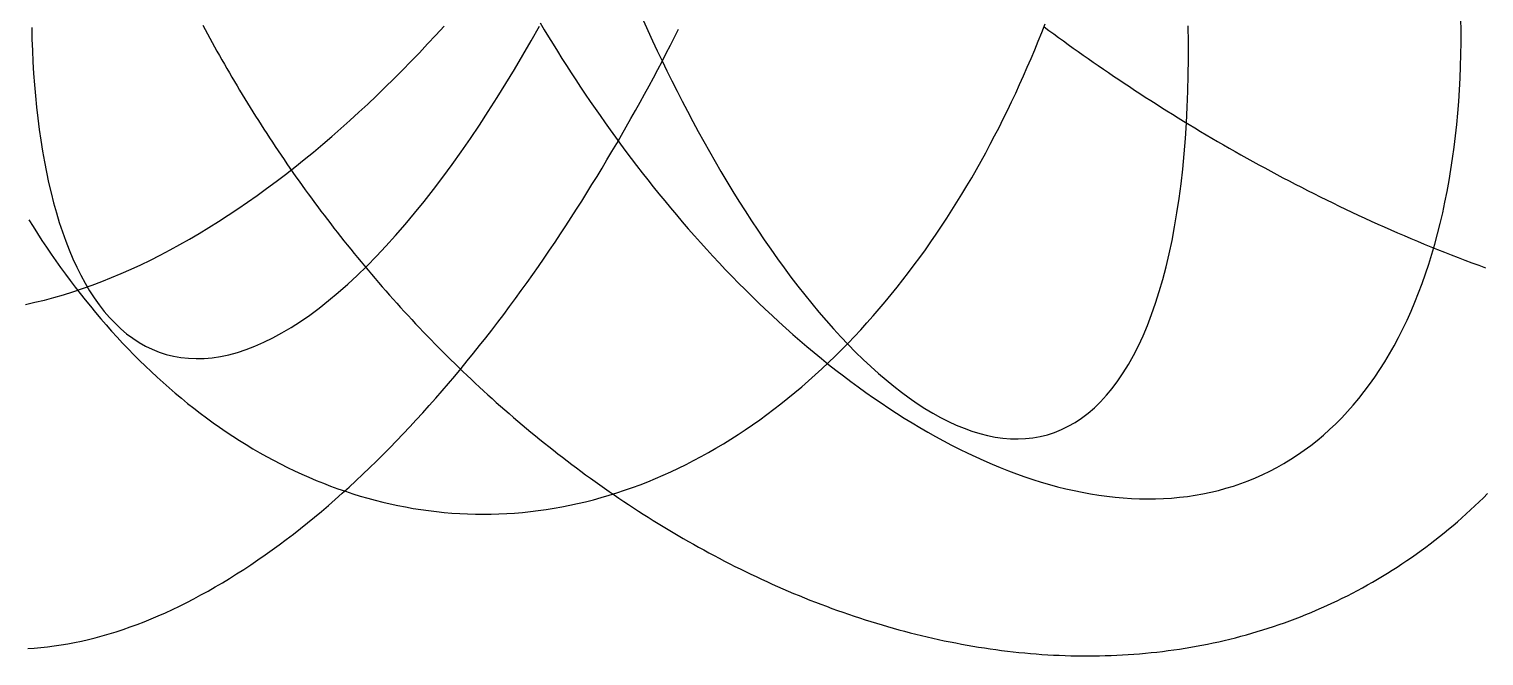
# Model space of a CAD drawing. Header units: metres. Extents: x -15.1 to 13.7, y -13.9 to 15.
# Drawn here: x -5.64 to 5.84, y -13.92 to -8.97 of the extents above; entities that cross this region are included whole.
import ezdxf

# ---------------------------------------------------------------- set-up
doc = ezdxf.new("R2010")
doc.units = ezdxf.units.M

msp = doc.modelspace()

# ---------------------------------------------------------------- linework, layer by layer
for points in [[(-5.6635, -11.1445), (-5.5895, -11.1283), (-5.515, -11.1103), (-5.4402, -11.0905), (-5.3649, -11.0688), (-5.2894, -11.0454), (-5.2136, -11.0201), (-5.1375, -10.993), (-5.0612, -10.9642), (-4.9848, -10.9337), (-4.9081, -10.9014), (-4.8314, -10.8675), (-4.7545, -10.8319), (-4.6776, -10.7946), (-4.6007, -10.7558), (-4.5238, -10.7154), (-4.4469, -10.6734), (-4.3701, -10.6299), (-4.2934, -10.5849), (-4.2168, -10.5385), (-4.1404, -10.4907), (-4.0642, -10.4415), (-3.9882, -10.3909), (-3.9125, -10.3391), (-3.8371, -10.286), (-3.762, -10.2316), (-3.6872, -10.1761), (-3.6128, -10.1194), (-3.5388, -10.0616), (-3.4652, -10.0028), (-3.3921, -9.9429), (-3.3194, -9.8821), (-3.2472, -9.8203), (-3.1755, -9.7576), (-3.1044, -9.694), (-3.0338, -9.6297), (-2.9638, -9.5645), (-2.8944, -9.4987), (-2.8256, -9.4321), (-2.7574, -9.3649), (-2.6899, -9.2971), (-2.623, -9.2287), (-2.5568, -9.1598), (-2.4914, -9.0904), (-2.4266, -9.0206), (-2.3625, -8.9504)], [(-5.6387, -10.4767), (-5.6043, -10.5315), (-5.5694, -10.586), (-5.534, -10.6401), (-5.4981, -10.6939), (-5.4617, -10.7473), (-5.4247, -10.8004), (-5.3873, -10.853), (-5.3493, -10.9053), (-5.3108, -10.9571), (-5.2717, -11.0085), (-5.2322, -11.0594), (-5.1921, -11.1099), (-5.1516, -11.1599), (-5.1105, -11.2094), (-5.0689, -11.2585), (-5.0267, -11.307), (-4.9841, -11.355), (-4.941, -11.4025), (-4.8973, -11.4494), (-4.8532, -11.4957), (-4.8085, -11.5415), (-4.7634, -11.5867), (-4.7178, -11.6312), (-4.6716, -11.6752), (-4.625, -11.7185), (-4.5779, -11.7612), (-4.5303, -11.8032), (-4.4822, -11.8445), (-4.4337, -11.8852), (-4.3846, -11.9251), (-4.3352, -11.9643), (-4.2852, -12.0028), (-4.2348, -12.0406), (-4.184, -12.0776), (-4.1327, -12.1138), (-4.0809, -12.1493), (-4.0287, -12.1839), (-3.9761, -12.2177), (-3.9231, -12.2507), (-3.8697, -12.2829), (-3.8158, -12.3142), (-3.7616, -12.3446), (-3.7069, -12.3742), (-3.6519, -12.4029), (-3.5965, -12.4307), (-3.5407, -12.4575), (-3.4846, -12.4834), (-3.4281, -12.5084), (-3.3713, -12.5325), (-3.3141, -12.5555), (-3.2566, -12.5776), (-3.1987, -12.5987), (-3.1406, -12.6188), (-3.0822, -12.6379), (-3.0235, -12.656), (-2.9645, -12.673), (-2.9052, -12.689), (-2.8457, -12.704), (-2.7859, -12.7179), (-2.7259, -12.7307), (-2.6656, -12.7425), (-2.6052, -12.7532), (-2.5445, -12.7627), (-2.4837, -12.7712), (-2.4227, -12.7786), (-2.3615, -12.7848), (-2.3001, -12.7899), (-2.2386, -12.7939), (-2.177, -12.7968), (-2.1153, -12.7985), (-2.0535, -12.7991), (-1.9915, -12.7985), (-1.9295, -12.7968), (-1.8675, -12.7939), (-1.8054, -12.7899), (-1.7432, -12.7847), (-1.681, -12.7783), (-1.6188, -12.7708), (-1.5566, -12.7621), (-1.4945, -12.7522), (-1.4323, -12.7412), (-1.3702, -12.729), (-1.3082, -12.7156), (-1.2462, -12.7011), (-1.1843, -12.6853), (-1.1226, -12.6685), (-1.0609, -12.6504), (-0.9993, -12.6312), (-0.9379, -12.6109), (-0.8767, -12.5894), (-0.8156, -12.5668), (-0.7547, -12.543), (-0.694, -12.5181), (-0.6335, -12.492), (-0.5733, -12.4649), (-0.5132, -12.4366), (-0.4534, -12.4072), (-0.3939, -12.3767), (-0.3347, -12.3452), (-0.2757, -12.3125), (-0.2171, -12.2788), (-0.1587, -12.244), (-0.1007, -12.2082), (-0.043, -12.1713), (0.0143, -12.1334), (0.0713, -12.0945), (0.1278, -12.0545), (0.1841, -12.0136), (0.2399, -11.9717), (0.2953, -11.9289), (0.3502, -11.8851), (0.4048, -11.8403), (0.4589, -11.7947), (0.5125, -11.7481), (0.5657, -11.7006), (0.6185, -11.6523), (0.6707, -11.6031), (0.7225, -11.5531), (0.7737, -11.5022), (0.8245, -11.4505), (0.8747, -11.398), (0.9245, -11.3448), (0.9737, -11.2908), (1.0223, -11.236), (1.0704, -11.1806), (1.118, -11.1244), (1.165, -11.0675), (1.2114, -11.01), (1.2573, -10.9518), (1.3026, -10.893), (1.3473, -10.8336), (1.3915, -10.7736), (1.435, -10.7131), (1.478, -10.6519), (1.5203, -10.5903), (1.5621, -10.5281), (1.6032, -10.4654), (1.6438, -10.4023), (1.6837, -10.3387), (1.723, -10.2746), (1.7618, -10.2102), (1.7999, -10.1453), (1.8373, -10.0801), (1.8742, -10.0145), (1.9104, -9.9486), (1.9461, -9.8823), (1.9811, -9.8158), (2.0154, -9.7489), (2.0492, -9.6818), (2.0823, -9.6145), (2.1149, -9.5469), (2.1468, -9.4791), (2.1781, -9.4112), (2.2087, -9.343), (2.2388, -9.2747), (2.2683, -9.2063), (2.2971, -9.1378), (2.3254, -9.0691), (2.353, -9.0004), (2.38, -8.9316)], [(-5.6149, -8.9612), (-5.6126, -9.052), (-5.6093, -9.1426), (-5.6049, -9.2329), (-5.5996, -9.3228), (-5.5931, -9.4123), (-5.5855, -9.5012), (-5.5768, -9.5896), (-5.5669, -9.6772), (-5.5558, -9.7642), (-5.5435, -9.8502), (-5.5299, -9.9354), (-5.5151, -10.0196), (-5.4989, -10.1026), (-5.4814, -10.1845), (-5.4625, -10.265), (-5.4422, -10.3442), (-5.4205, -10.4219), (-5.3974, -10.498), (-5.3728, -10.5724), (-5.3467, -10.645), (-5.3191, -10.7157), (-5.29, -10.7844), (-5.2594, -10.851), (-5.2272, -10.9153), (-5.1934, -10.9773), (-5.158, -11.0369), (-5.1211, -11.0938), (-5.0825, -11.1481), (-5.0424, -11.1996), (-5.0006, -11.2483), (-4.9573, -11.2939), (-4.9124, -11.3364), (-4.8658, -11.3757), (-4.8177, -11.4117), (-4.768, -11.4443), (-4.7168, -11.4734), (-4.6641, -11.4989), (-4.6098, -11.5207), (-4.5541, -11.5388), (-4.4969, -11.5531), (-4.4383, -11.5635), (-4.3783, -11.57), (-4.317, -11.5724), (-4.2544, -11.5708), (-4.1905, -11.5651), (-4.1254, -11.5553), (-4.0592, -11.5413), (-3.9919, -11.5231), (-3.9235, -11.5008), (-3.8542, -11.4743), (-3.784, -11.4436), (-3.7129, -11.4088), (-3.641, -11.3699), (-3.5685, -11.3268), (-3.4953, -11.2797), (-3.4215, -11.2286), (-3.3473, -11.1736), (-3.2726, -11.1147), (-3.1976, -11.052), (-3.1224, -10.9856), (-3.047, -10.9156), (-2.9714, -10.8421), (-2.8959, -10.7652), (-2.8204, -10.685), (-2.745, -10.6017), (-2.6698, -10.5153), (-2.5948, -10.4259), (-2.5203, -10.3338), (-2.4461, -10.2391), (-2.3724, -10.1419), (-2.2992, -10.0423), (-2.2266, -9.9405), (-2.1547, -9.8367), (-2.0836, -9.7309), (-2.0131, -9.6234), (-1.9436, -9.5143), (-1.8749, -9.4038), (-1.8071, -9.292), (-1.7402, -9.1791), (-1.6744, -9.0651), (-1.6096, -8.9503)], [(-4.265, -8.9423), (-4.2468, -8.9765), (-4.2284, -9.0107), (-4.2098, -9.045), (-4.1911, -9.0792), (-4.1722, -9.1135), (-4.1532, -9.1477), (-4.134, -9.182), (-4.1146, -9.2162), (-4.0951, -9.2505), (-4.0754, -9.2848), (-4.0556, -9.319), (-4.0356, -9.3533), (-4.0154, -9.3875), (-3.9951, -9.4218), (-3.9746, -9.456), (-3.954, -9.4903), (-3.9331, -9.5245), (-3.9122, -9.5587), (-3.891, -9.593), (-3.8697, -9.6272), (-3.8482, -9.6614), (-3.8266, -9.6956), (-3.8048, -9.7297), (-3.7828, -9.7639), (-3.7607, -9.798), (-3.7384, -9.8321), (-3.7159, -9.8663), (-3.6932, -9.9003), (-3.6704, -9.9344), (-3.6474, -9.9685), (-3.6243, -10.0025), (-3.601, -10.0365), (-3.5775, -10.0704), (-3.5538, -10.1044), (-3.53, -10.1383), (-3.506, -10.1722), (-3.4818, -10.2061), (-3.4575, -10.2399), (-3.433, -10.2737), (-3.4083, -10.3074), (-3.3834, -10.3412), (-3.3584, -10.3748), (-3.3332, -10.4085), (-3.3078, -10.4421), (-3.2822, -10.4757), (-3.2565, -10.5092), (-3.2306, -10.5427), (-3.2045, -10.5761), (-3.1783, -10.6095), (-3.1519, -10.6428), (-3.1253, -10.6761), (-3.0985, -10.7093), (-3.0715, -10.7425), (-3.0444, -10.7756), (-3.0171, -10.8087), (-2.9896, -10.8417), (-2.962, -10.8747), (-2.9342, -10.9076), (-2.9061, -10.9404), (-2.878, -10.9731), (-2.8496, -11.0058), (-2.8211, -11.0385), (-2.7924, -11.071), (-2.7635, -11.1035), (-2.7344, -11.1359), (-2.7052, -11.1683), (-2.6757, -11.2005), (-2.6462, -11.2327), (-2.6164, -11.2648), (-2.5864, -11.2968), (-2.5563, -11.3288), (-2.526, -11.3606), (-2.4955, -11.3924), (-2.4649, -11.4241), (-2.434, -11.4556), (-2.403, -11.4871), (-2.3718, -11.5185), (-2.3405, -11.5498), (-2.3089, -11.581), (-2.2772, -11.6121), (-2.2453, -11.6431), (-2.2133, -11.674), (-2.181, -11.7048), (-2.1486, -11.7355), (-2.116, -11.766), (-2.0832, -11.7965), (-2.0503, -11.8268), (-2.0172, -11.8571), (-1.9839, -11.8872), (-1.9504, -11.9171), (-1.9168, -11.947), (-1.8829, -11.9767), (-1.849, -12.0063), (-1.8148, -12.0358), (-1.7805, -12.0651), (-1.746, -12.0944), (-1.7113, -12.1234), (-1.6764, -12.1524), (-1.6414, -12.1811), (-1.6062, -12.2098), (-1.5709, -12.2383), (-1.5353, -12.2667), (-1.4997, -12.2949), (-1.4638, -12.3229), (-1.4278, -12.3508), (-1.3916, -12.3785), (-1.3552, -12.4061), (-1.3187, -12.4336), (-1.282, -12.4608), (-1.2451, -12.4879), (-1.2081, -12.5148), (-1.1709, -12.5416), (-1.1336, -12.5681), (-1.0961, -12.5945), (-1.0584, -12.6207), (-1.0206, -12.6468), (-0.9826, -12.6726), (-0.9444, -12.6983), (-0.9061, -12.7238), (-0.8677, -12.7491), (-0.8291, -12.7742), (-0.7903, -12.7991), (-0.7514, -12.8237), (-0.7123, -12.8482), (-0.6731, -12.8725), (-0.6337, -12.8966), (-0.5942, -12.9205), (-0.5545, -12.9441), (-0.5147, -12.9676), (-0.4748, -12.9908), (-0.4347, -13.0138), (-0.3944, -13.0366), (-0.354, -13.0592), (-0.3135, -13.0815), (-0.2728, -13.1036), (-0.232, -13.1255), (-0.1911, -13.1471), (-0.15, -13.1685), (-0.1088, -13.1897), (-0.0675, -13.2106), (-0.026, -13.2312), (0.0156, -13.2516), (0.0573, -13.2718), (0.0992, -13.2917), (0.1412, -13.3113), (0.1833, -13.3307), (0.2255, -13.3498), (0.2678, -13.3687), (0.3103, -13.3873), (0.3529, -13.4056), (0.3956, -13.4236), (0.4384, -13.4414), (0.4813, -13.4589), (0.5243, -13.4761), (0.5674, -13.493), (0.6107, -13.5096), (0.654, -13.5259), (0.6974, -13.542), (0.741, -13.5577), (0.7846, -13.5732), (0.8283, -13.5883), (0.8721, -13.6031), (0.9161, -13.6177), (0.96, -13.6319), (1.0041, -13.6458), (1.0483, -13.6594), (1.0925, -13.6726), (1.1369, -13.6856), (1.1813, -13.6982), (1.2257, -13.7105), (1.2703, -13.7225), (1.3149, -13.7341), (1.3596, -13.7454), (1.4044, -13.7564), (1.4492, -13.767), (1.494, -13.7773), (1.539, -13.7873), (1.5839, -13.7969), (1.629, -13.8061), (1.6741, -13.815), (1.7192, -13.8236), (1.7644, -13.8317), (1.8096, -13.8396), (1.8548, -13.847), (1.9001, -13.8541), (1.9454, -13.8608), (1.9908, -13.8672), (2.0361, -13.8732), (2.0815, -13.8788), (2.127, -13.884), (2.1724, -13.8889), (2.2178, -13.8934), (2.2633, -13.8975), (2.3088, -13.9012), (2.3542, -13.9045), (2.3997, -13.9074), (2.4452, -13.91), (2.4907, -13.9121), (2.5361, -13.9138), (2.5816, -13.9152), (2.627, -13.9161), (2.6724, -13.9167), (2.7178, -13.9168), (2.7632, -13.9166), (2.8086, -13.9159), (2.8539, -13.9148), (2.8992, -13.9133), (2.9444, -13.9114), (2.9896, -13.9091), (3.0348, -13.9064), (3.0799, -13.9032), (3.1249, -13.8996), (3.1699, -13.8956), (3.2149, -13.8912), (3.2598, -13.8864), (3.3046, -13.8811), (3.3494, -13.8754), (3.394, -13.8693), (3.4386, -13.8627), (3.4832, -13.8557), (3.5276, -13.8483), (3.5719, -13.8405), (3.6162, -13.8322), (3.6604, -13.8235), (3.7044, -13.8143), (3.7484, -13.8047), (3.7923, -13.7947), (3.836, -13.7842), (3.8797, -13.7733), (3.9232, -13.762), (3.9666, -13.7502), (4.0099, -13.738), (4.053, -13.7253), (4.096, -13.7122), (4.1389, -13.6986), (4.1817, -13.6846), (4.2243, -13.6702), (4.2667, -13.6553), (4.309, -13.64), (4.3512, -13.6242), (4.3932, -13.608), (4.435, -13.5913), (4.4767, -13.5742), (4.5182, -13.5567), (4.5595, -13.5387), (4.6006, -13.5203), (4.6416, -13.5014), (4.6824, -13.4821), (4.723, -13.4623), (4.7634, -13.4421), (4.8036, -13.4215), (4.8436, -13.4004), (4.8834, -13.3789), (4.923, -13.3569), (4.9624, -13.3346), (5.0016, -13.3117), (5.0406, -13.2885), (5.0793, -13.2648), (5.1178, -13.2406), (5.1561, -13.2161), (5.1942, -13.1911), (5.232, -13.1657), (5.2696, -13.1398), (5.307, -13.1135), (5.3441, -13.0868), (5.381, -13.0597), (5.4176, -13.0322), (5.454, -13.0042), (5.4901, -12.9758), (5.5259, -12.947), (5.5615, -12.9178), (5.5968, -12.8882), (5.6319, -12.8582), (5.6667, -12.8277), (5.7012, -12.7969), (5.7354, -12.7656), (5.7693, -12.734), (5.803, -12.7019), (5.8363, -12.6695), (5.8694, -12.6367)], [(-1.6047, -8.9232), (-1.5712, -8.9793), (-1.5372, -9.0355), (-1.5027, -9.0918), (-1.4677, -9.1481), (-1.4323, -9.2045), (-1.3964, -9.2609), (-1.36, -9.3173), (-1.3232, -9.3738), (-1.2858, -9.4303), (-1.248, -9.4868), (-1.2097, -9.5433), (-1.1709, -9.5998), (-1.1316, -9.6562), (-1.0919, -9.7127), (-1.0516, -9.7691), (-1.0108, -9.8254), (-0.9696, -9.8817), (-0.9278, -9.938), (-0.8856, -9.9941), (-0.8428, -10.0502), (-0.7996, -10.1061), (-0.7558, -10.1619), (-0.7115, -10.2176), (-0.6668, -10.2732), (-0.6215, -10.3286), (-0.5757, -10.3838), (-0.5294, -10.4389), (-0.4826, -10.4938), (-0.4353, -10.5484), (-0.3875, -10.6028), (-0.3392, -10.657), (-0.2904, -10.711), (-0.2411, -10.7646), (-0.1912, -10.818), (-0.1409, -10.871), (-0.0901, -10.9238), (-0.0388, -10.9762), (0.013, -11.0282), (0.0653, -11.0799), (0.1181, -11.1312), (0.1713, -11.182), (0.225, -11.2324), (0.2793, -11.2824), (0.3339, -11.3319), (0.3891, -11.3809), (0.4447, -11.4294), (0.5007, -11.4773), (0.5572, -11.5247), (0.6142, -11.5715), (0.6716, -11.6177), (0.7294, -11.6633), (0.7876, -11.7082), (0.8462, -11.7524), (0.9053, -11.796), (0.9647, -11.8388), (1.0246, -11.8809), (1.0848, -11.9222), (1.1453, -11.9627), (1.2062, -12.0024), (1.2675, -12.0412), (1.3291, -12.0792), (1.391, -12.1163), (1.4532, -12.1524), (1.5157, -12.1876), (1.5785, -12.2218), (1.6416, -12.255), (1.7049, -12.2871), (1.7684, -12.3182), (1.8322, -12.3482), (1.8961, -12.3771), (1.9602, -12.4049), (2.0245, -12.4314), (2.089, -12.4568), (2.1536, -12.4809), (2.2183, -12.5038), (2.2831, -12.5254), (2.3479, -12.5458), (2.4128, -12.5647), (2.4777, -12.5823), (2.5427, -12.5985), (2.6076, -12.6133), (2.6725, -12.6267), (2.7373, -12.6386), (2.802, -12.649), (2.8667, -12.6579), (2.9312, -12.6653), (2.9955, -12.6711), (3.0597, -12.6753), (3.1236, -12.6779), (3.1873, -12.6789), (3.2507, -12.6782), (3.3139, -12.6759), (3.3767, -12.6718), (3.4392, -12.6661), (3.5014, -12.6587), (3.5631, -12.6495), (3.6244, -12.6385), (3.6853, -12.6258), (3.7456, -12.6113), (3.8055, -12.5951), (3.8648, -12.577), (3.9236, -12.5571), (3.9817, -12.5354), (4.0393, -12.5118), (4.0962, -12.4865), (4.1524, -12.4592), (4.2079, -12.4302), (4.2627, -12.3993), (4.3167, -12.3665), (4.37, -12.332), (4.4224, -12.2955), (4.474, -12.2573), (4.5247, -12.2172), (4.5746, -12.1753), (4.6235, -12.1316), (4.6716, -12.086), (4.7186, -12.0387), (4.7647, -11.9896), (4.8098, -11.9388), (4.8538, -11.8862), (4.8968, -11.8318), (4.9388, -11.7758), (4.9796, -11.7181), (5.0194, -11.6587), (5.0581, -11.5977), (5.0956, -11.5351), (5.132, -11.4708), (5.1672, -11.405), (5.2013, -11.3377), (5.2341, -11.2689), (5.2658, -11.1987), (5.2963, -11.127), (5.3255, -11.0539), (5.3536, -10.9794), (5.3804, -10.9036), (5.406, -10.8265), (5.4303, -10.7482), (5.4534, -10.6687), (5.4753, -10.588), (5.4959, -10.5062), (5.5152, -10.4233), (5.5334, -10.3394), (5.5502, -10.2544), (5.5659, -10.1685), (5.5803, -10.0818), (5.5935, -9.9941), (5.6055, -9.9056), (5.6162, -9.8164), (5.6258, -9.7264), (5.6341, -9.6358), (5.6413, -9.5445), (5.6473, -9.4527), (5.6521, -9.3603), (5.6558, -9.2674), (5.6584, -9.1741), (5.6598, -9.0803), (5.6602, -8.9863), (5.6594, -8.8919)], [(-0.7893, -8.9071), (-0.7536, -8.9859), (-0.7172, -9.0649), (-0.6801, -9.1441), (-0.6423, -9.2235), (-0.6038, -9.3029), (-0.5645, -9.3825), (-0.5246, -9.4621), (-0.4839, -9.5418), (-0.4425, -9.6214), (-0.4003, -9.701), (-0.3574, -9.7805), (-0.3138, -9.8599), (-0.2694, -9.9391), (-0.2243, -10.0181), (-0.1785, -10.0968), (-0.1319, -10.1752), (-0.0846, -10.2533), (-0.0365, -10.3309), (0.0123, -10.408), (0.0618, -10.4845), (0.112, -10.5605), (0.1629, -10.6358), (0.2146, -10.7104), (0.2669, -10.7842), (0.3199, -10.8571), (0.3736, -10.929), (0.428, -10.9999), (0.483, -11.0697), (0.5386, -11.1384), (0.5948, -11.2057), (0.6516, -11.2717), (0.7089, -11.3363), (0.7668, -11.3994), (0.8252, -11.4608), (0.8841, -11.5205), (0.9435, -11.5784), (1.0033, -11.6344), (1.0635, -11.6884), (1.124, -11.7403), (1.1849, -11.7901), (1.246, -11.8375), (1.3074, -11.8825), (1.369, -11.925), (1.4308, -11.9649), (1.4927, -12.0021), (1.5546, -12.0365), (1.6165, -12.068), (1.6784, -12.0965), (1.7402, -12.1219), (1.8019, -12.1442), (1.8633, -12.1631), (1.9245, -12.1787), (1.9854, -12.1908), (2.0458, -12.1993), (2.1058, -12.2043), (2.1653, -12.2055), (2.2243, -12.203), (2.2826, -12.1966), (2.3402, -12.1864), (2.397, -12.1722), (2.453, -12.1541), (2.5081, -12.1318), (2.5622, -12.1056), (2.6153, -12.0752), (2.6673, -12.0408), (2.7182, -12.0022), (2.7678, -11.9595), (2.8162, -11.9127), (2.8633, -11.8618), (2.909, -11.8068), (2.9532, -11.7477), (2.996, -11.6847), (3.0372, -11.6176), (3.0769, -11.5467), (3.115, -11.472), (3.1514, -11.3935), (3.1862, -11.3113), (3.2192, -11.2255), (3.2505, -11.1362), (3.28, -11.0435), (3.3077, -10.9476), (3.3337, -10.8485), (3.3578, -10.7464), (3.3801, -10.6413), (3.4006, -10.5335), (3.4193, -10.4231), (3.4362, -10.3102), (3.4512, -10.1949), (3.4645, -10.0775), (3.476, -9.958), (3.4858, -9.8367), (3.4938, -9.7137), (3.5001, -9.5891), (3.5047, -9.4631), (3.5078, -9.3359), (3.5092, -9.2076), (3.509, -9.0783), (3.5073, -8.9483)], [(-5.6466, -13.8587), (-5.5945, -13.8553), (-5.5421, -13.8508), (-5.4895, -13.8451), (-5.4365, -13.8383), (-5.3833, -13.8304), (-5.3298, -13.8213), (-5.2761, -13.8111), (-5.2221, -13.7998), (-5.1679, -13.7873), (-5.1135, -13.7737), (-5.0589, -13.7589), (-5.0041, -13.7431), (-4.9491, -13.7261), (-4.894, -13.7079), (-4.8387, -13.6887), (-4.7832, -13.6684), (-4.7276, -13.6469), (-4.6719, -13.6244), (-4.6161, -13.6008), (-4.5602, -13.576), (-4.5042, -13.5502), (-4.4481, -13.5234), (-4.392, -13.4954), (-4.3358, -13.4664), (-4.2796, -13.4364), (-4.2233, -13.4053), (-4.1671, -13.3733), (-4.1108, -13.3402), (-4.0545, -13.306), (-3.9983, -13.2709), (-3.9421, -13.2349), (-3.886, -13.1978), (-3.8299, -13.1598), (-3.7739, -13.1209), (-3.7179, -13.081), (-3.6621, -13.0402), (-3.6064, -12.9985), (-3.5507, -12.9559), (-3.4952, -12.9125), (-3.4399, -12.8682), (-3.3847, -12.823), (-3.3296, -12.777), (-3.2748, -12.7302), (-3.2201, -12.6826), (-3.1655, -12.6343), (-3.1112, -12.5852), (-3.0571, -12.5353), (-3.0033, -12.4847), (-2.9496, -12.4334), (-2.8962, -12.3814), (-2.8431, -12.3287), (-2.7902, -12.2754), (-2.7375, -12.2214), (-2.6852, -12.1668), (-2.6331, -12.1116), (-2.5813, -12.0558), (-2.5299, -11.9994), (-2.4787, -11.9425), (-2.4279, -11.8851), (-2.3773, -11.8271), (-2.3271, -11.7687), (-2.2773, -11.7097), (-2.2277, -11.6504), (-2.1786, -11.5905), (-2.1298, -11.5303), (-2.0813, -11.4697), (-2.0332, -11.4086), (-1.9855, -11.3472), (-1.9382, -11.2855), (-1.8912, -11.2234), (-1.8447, -11.1611), (-1.7985, -11.0984), (-1.7527, -11.0354), (-1.7074, -10.9722), (-1.6624, -10.9088), (-1.6178, -10.8451), (-1.5737, -10.7812), (-1.53, -10.7172), (-1.4866, -10.6529), (-1.4438, -10.5886), (-1.4013, -10.524), (-1.3592, -10.4594), (-1.3176, -10.3946), (-1.2764, -10.3298), (-1.2357, -10.2649), (-1.1954, -10.1999), (-1.1555, -10.1349), (-1.116, -10.0699), (-1.077, -10.0048), (-1.0384, -9.9398), (-1.0002, -9.8747), (-0.9625, -9.8097), (-0.9252, -9.7448), (-0.8884, -9.6799), (-0.852, -9.6151), (-0.816, -9.5503), (-0.7805, -9.4857), (-0.7454, -9.4212), (-0.7107, -9.3568), (-0.6765, -9.2925), (-0.6426, -9.2284), (-0.6093, -9.1644), (-0.5763, -9.1006), (-0.5438, -9.037), (-0.5117, -8.9736)], [(2.3714, -8.9557), (2.409, -8.9836), (2.4469, -9.0115), (2.485, -9.0394), (2.5233, -9.0673), (2.5619, -9.0951), (2.6007, -9.123), (2.6398, -9.1508), (2.6791, -9.1786), (2.7186, -9.2063), (2.7584, -9.2341), (2.7984, -9.2618), (2.8386, -9.2895), (2.8791, -9.3171), (2.9198, -9.3447), (2.9608, -9.3723), (3.002, -9.3998), (3.0435, -9.4273), (3.0852, -9.4548), (3.1271, -9.4822), (3.1693, -9.5096), (3.2118, -9.5369), (3.2545, -9.5642), (3.2974, -9.5914), (3.3405, -9.6185), (3.384, -9.6456), (3.4276, -9.6726), (3.4715, -9.6996), (3.5157, -9.7265), (3.5601, -9.7533), (3.6047, -9.7801), (3.6496, -9.8068), (3.6947, -9.8334), (3.7401, -9.8599), (3.7857, -9.8864), (3.8315, -9.9127), (3.8776, -9.939), (3.924, -9.9652), (3.9705, -9.9913), (4.0174, -10.0172), (4.0644, -10.0431), (4.1117, -10.0689), (4.1593, -10.0946), (4.207, -10.1201), (4.2551, -10.1456), (4.3033, -10.1709), (4.3518, -10.1961), (4.4005, -10.2212), (4.4495, -10.2461), (4.4987, -10.2709), (4.5481, -10.2956), (4.5977, -10.3202), (4.6476, -10.3446), (4.6977, -10.3688), (4.7481, -10.3929), (4.7986, -10.4168), (4.8494, -10.4406), (4.9004, -10.4642), (4.9516, -10.4877), (5.0031, -10.511), (5.0547, -10.534), (5.1066, -10.557), (5.1587, -10.5797), (5.211, -10.6022), (5.2635, -10.6246), (5.3162, -10.6467), (5.3691, -10.6687), (5.4222, -10.6904), (5.4755, -10.7119), (5.529, -10.7332), (5.5827, -10.7543), (5.6365, -10.7751), (5.6906, -10.7957), (5.7448, -10.8161), (5.7993, -10.8362), (5.8539, -10.8561)]]:
    msp.add_lwpolyline(points)

doc.saveas('drawing.dxf')
